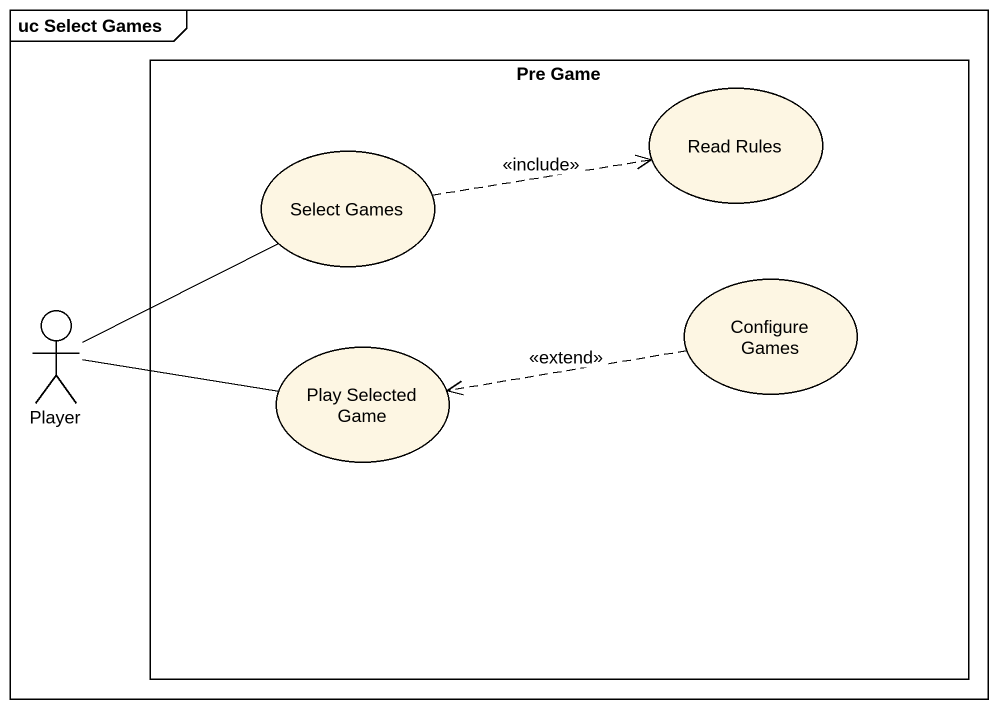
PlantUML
@startuml
mainframe uc Select Games
rectangle "Pre Game" as Pre_Game {
  usecase "Read Rules" as Read_Rules
  usecase "Select Games" as Select_Games
  usecase "Configure Games" as Configure_Games
  usecase "Play Selected Game" as Play_Selected_Game
}
actor Player
Select_Games .right.> Read_Rules : <<include>>
Configure_Games .left.> Play_Selected_Game : <<extend>>
Player -up- Select_Games
Player -right- Play_Selected_Game
@enduml
